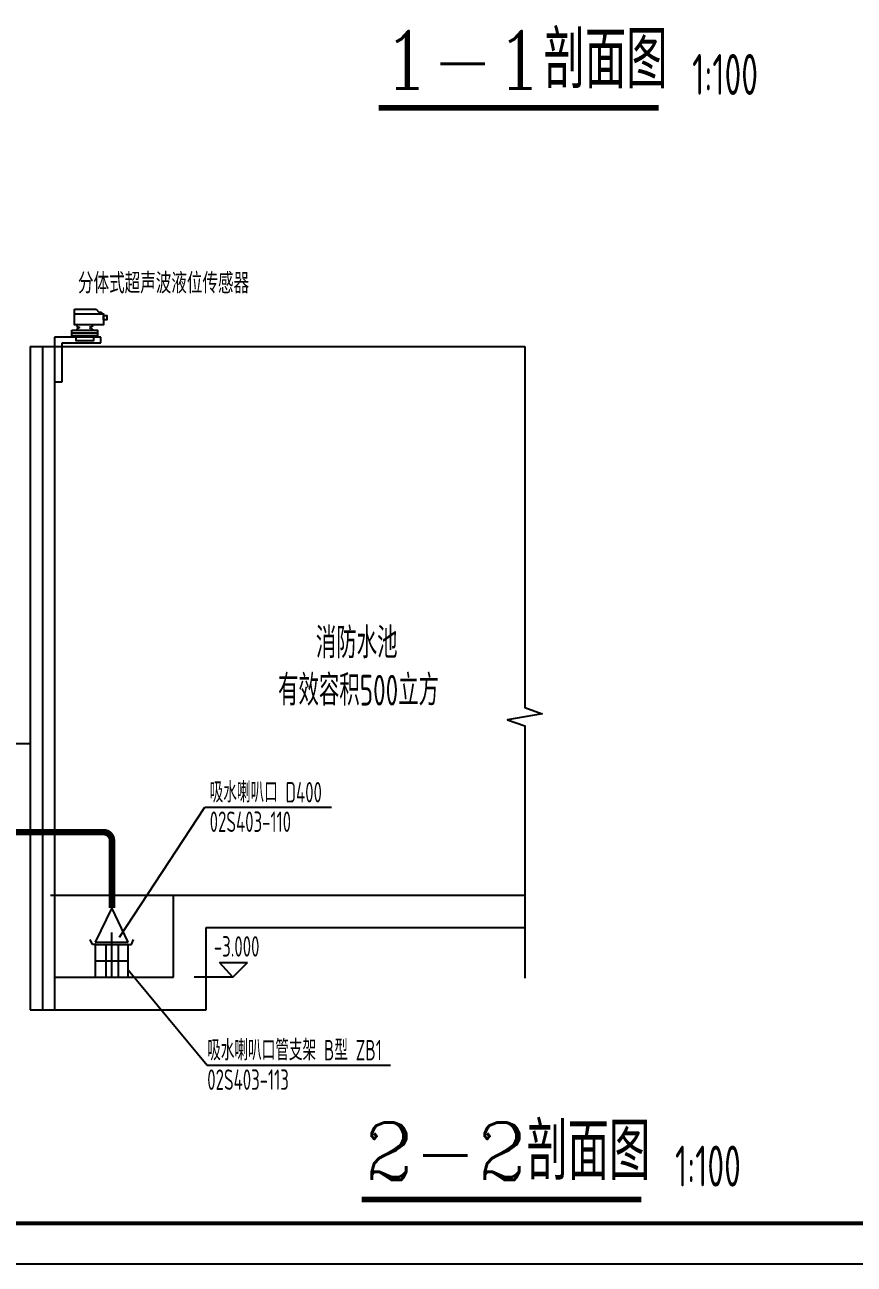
# Model space of a CAD drawing. Extents: x 84552 to 1115094, y -331058 to 102248.
# Drawn here: x 228512 to 238642, y 55935 to 71072 of the extents above; entities that cross this region are included whole.
import ezdxf

# ---------------------------------------------------------------- set-up
doc = ezdxf.new("R2010")
doc.units = 0
doc.header["$LTSCALE"] = 1000
doc.header["$MEASUREMENT"] = 0
for name, color, linetype in [('DIM_SYMB', 3, 'Continuous'), ('DOTE', 1, 'Continuous'), ('PUB_TEXT', 7, 'Continuous'), ('TWT_SYMB', 3, 'Continuous'), ('剖面', 253, 'Continuous')]:
    doc.layers.add(name, color=color, linetype=linetype)
doc.layers.add('泡沫系统', color=4, linetype='Continuous', lineweight=80)
doc.layers.add('给水管', color=3, linetype='Continuous', lineweight=100)
doc.styles.add('_TCH_AXIS', font='COMPLEX', dxfattribs={"bigfont": 'GBCBIG'})
doc.styles.add('sceie', font='sceie.shx', dxfattribs={"width": 0.7, "bigfont": 'sceic.shx'})

msp = doc.modelspace()

# ---------------------------------------------------------------- linework, layer by layer
at = {"color": 0}
for p, q in [((229121.3, 67540.6), (229121.3, 67596.6)), ((229121.3, 67596.6), (229385.9, 67596.6)), ((229385.9, 67596.6), (229417.9, 67563.6)), ((229417.9, 67563.6), (229448, 67563.6)), ((229448, 67563.6), (229448, 67540.6)), ((229183.2, 67374.2), (229146.4, 67352.9)), ((229147.3, 67408.3), (229147.3, 67387.7)), ((229147.3, 67387.7), (229183.2, 67374.2)), ((229340.3, 67387.7), (229304.3, 67374.2)), ((229304.3, 67374.2), (229341.2, 67352.9)), ((229340.3, 67408.3), (229340.3, 67387.7)), ((229441.2, 67258.2), (228876.8, 67258.2)), ((228876.8, 67258.2), (228876.8, 66940.6)), ((229086.1, 67308.1), (229401.4, 67308.1)), ((229146.4, 67352.9), (229146.4, 67341.8)), ((229341.2, 67352.9), (229341.2, 67341.8)), ((229441.2, 67185.8), (229441.2, 67258.2)), ((228968.7, 66711), (228968.7, 67185.8)), ((228968.7, 67185.8), (229441.2, 67185.8)), ((228876.8, 66711), (228968.7, 66711))]:
    msp.add_line(p, q, dxfattribs=at)
at = {"linetype": 'ByBlock'}
for p, q in [((228576.8, 67140.6), (228576.8, 59040.6)), ((228876.8, 67140.6), (228876.8, 59040.6))]:
    msp.add_line(p, q, dxfattribs=at)
for p, q in [((228576.8, 67140.6), (234619.3, 67140.6)), ((228576.8, 62290.6), (226933.7, 62290.6)), ((231054.7, 59440.6), (230582.7, 59440.6)), ((253324.5, 55934.7), (211324.5, 55934.7))]:
    msp.add_line(p, q)
at = {"ltscale": 200}
for p, q in [((229667.3, 59927.3), (230710.8, 61516.5)), ((230710.8, 61516.5), (232260.1, 61516.5)), ((229576.8, 60286.6), (229370.3, 59866.7)), ((229775.3, 59866.7), (229576.8, 60286.6)), ((229576.8, 59440.6), (229576.8, 59987.6)), ((229339.8, 59840.6), (229312.8, 59901.6)), ((229376.8, 59840.6), (229339.8, 59840.6)), ((229370.3, 59866.7), (229775.3, 59866.7)), ((229376.8, 59840.6), (229776.8, 59840.6)), ((229376.8, 59440.6), (229376.8, 59840.6)), ((229500.8, 59840.6), (229500.8, 59440.6)), ((229652.8, 59840.6), (229652.8, 59440.6)), ((229776.8, 59440.6), (229776.8, 59840.6)), ((229776.8, 59840.6), (229813.8, 59840.6)), ((229813.8, 59840.6), (229840.8, 59901.6)), ((229376.8, 59640.6), (229776.8, 59640.6)), ((229776.8, 59530.5), (230741.8, 58366.5)), ((230889.9, 59617.7), (231231.9, 59617.7)), ((231054.7, 59440.6), (230889.9, 59617.7)), ((231054.7, 59440.6), (231231.9, 59617.7)), ((229376.8, 59440.6), (229776.8, 59440.6)), ((230741.8, 58366.5), (232977, 58366.5))]:
    msp.add_line(p, q, dxfattribs=at)
at = {"color": 0, "const_width": 50}
msp.add_lwpolyline([(252824.5, 56434.7), (212574.5, 56434.7), (212574.5, 85134.7), (252824.5, 85134.7)], close=True, dxfattribs=at)
at = {"color": 0}
for points in [[(229121.3, 67540.6), (229472.6, 67540.6), (229472.6, 67408.3), (229121.3, 67408.3)], [(229472.6, 67521), (229514.9, 67521), (229514.9, 67468.7), (229472.6, 67468.7)], [(229086.1, 67341.8), (229401.4, 67341.8), (229401.4, 67274.3), (229086.1, 67274.3)], [(229139.2, 67274.3), (229351.1, 67274.3), (229351.1, 67213.8), (229139.2, 67213.8)]]:
    msp.add_lwpolyline(points, close=True, dxfattribs=at)
at = {"layer": 'DIM_SYMB', "const_width": 70}
for points in [[(232835.2, 70057.8), (236253.6, 70057.8)], [(232625.7, 56726), (236044.1, 56726)]]:
    msp.add_lwpolyline(points, dxfattribs=at)
at = {"layer": 'DOTE'}
msp.add_line((228726.8, 67140.6), (228726.8, 59040.6), dxfattribs=at)
at = {"layer": 'TWT_SYMB'}
msp.add_lwpolyline([(234619.3, 67140.6), (234619.3, 62733.5), (234829.3, 62657.1), (234409.3, 62583.1), (234619.3, 62508.5), (234619.3, 59427.3)], dxfattribs=at)
at = {"layer": '剖面'}
for p, q in [((228826.8, 60440.6), (234619.3, 60440.6)), ((230326.8, 59440.6), (230326.8, 60440.6)), ((230726.8, 59040.6), (230726.8, 60046.2)), ((230726.8, 60046.2), (234619.3, 60046.2)), ((228876.8, 59440.6), (230326.8, 59440.6)), ((228576.8, 59040.6), (230726.8, 59040.6))]:
    msp.add_line(p, q, dxfattribs=at)
at = {"layer": '泡沫系统', "lineweight": -3, "ltscale": 200, "const_width": 80, "flags": 128}
msp.add_lwpolyline([(226229.3, 61211), (229476.8, 61210.9, -0.414198), (229576.8, 61110.9), (229576.8, 60286.6)], format="xyb", dxfattribs=at)

# ---------------------------------------------------------------- texts
at = {"layer": 'PUB_TEXT', "style": '_TCH_AXIS'}
for s, p in [('1-1剖面图', (232869.2, 70295.2)), ('2-2剖面图', (232659.7, 56963.5))]:
    msp.add_text(s, height=700, dxfattribs=at).set_placement(p)
at = {"layer": 'PUB_TEXT', "style": 'sceie', "width": 0.7}
for p in [(236663.4, 70214.9), (236453.9, 56883.1)]:
    msp.add_text('1:100', height=500, dxfattribs=at).set_placement(p)
at = {"layer": '给水管', "color": 0, "lineweight": -3, "ltscale": 200, "style": 'sceie'}
for s, height, width, p in [('分体式超声波液位传感器', 250, 0.8, (229162.3, 67790.6)), ('消防水池', 375, 0.7, (232067.1, 63335.9)), ('有效容积500立方', 375, 0.7, (231606.1, 62757.8)), ('吸水喇叭口 D400', 250, 0.7, (230770.3, 61573.8)), ('02S403-110', 250, 0.7, (230770.3, 61213.8)), ('-3.000', 250, 0.7, (230821.3, 59690.9)), ('吸水喇叭口管支架 B型 ZB1', 250, 0.7, (230740.7, 58423.8)), ('02S403-113', 250, 0.7, (230740.7, 58063.8))]:
    msp.add_text(s, height=height, dxfattribs=dict(at, width=width)).set_placement(p)

doc.saveas('drawing.dxf')
